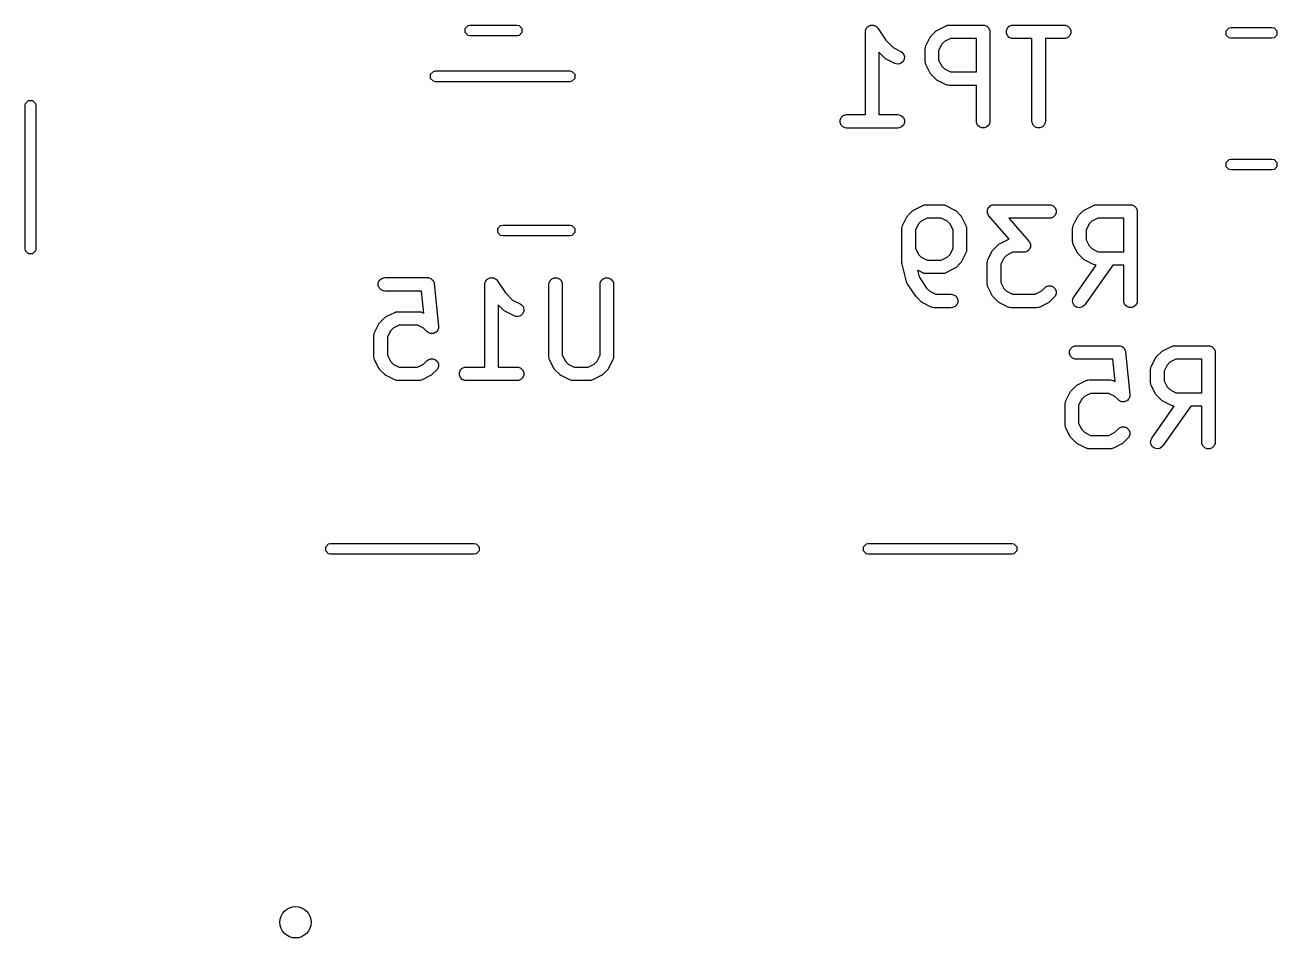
# Model space of a CAD drawing. Extents: x 3.97 to 7.47, y -4.85 to -2.95.
# Drawn here: x 3.97 to 4.52, y -4.704 to -4.303 of the extents above; entities that cross this region are included whole.
import ezdxf

# ---------------------------------------------------------------- set-up
doc = ezdxf.new("R2010")
doc.units = 0
doc.header["$MEASUREMENT"] = 0
doc.layers.add('BLACK', color=7, linetype='CONTINUOUS')

msp = doc.modelspace()

# ---------------------------------------------------------------- linework, layer by layer
at = {"layer": 'BLACK', "linetype": 'CONTINUOUS'}
for p, q in [((4.16321, -4.30455), (4.16449, -4.30327)), ((4.16321, -4.30636), (4.16321, -4.30455)), ((4.16449, -4.30327), (4.16539, -4.30309)), ((4.16539, -4.30309), (4.18596, -4.30309)), ((4.18596, -4.30309), (4.18686, -4.30327)), ((4.18686, -4.30327), (4.18814, -4.30455)), ((4.18814, -4.30455), (4.18814, -4.30636)), ((4.33904, -4.30605), (4.3391, -4.30548)), ((4.3391, -4.30548), (4.33921, -4.30521)), ((4.33921, -4.30521), (4.33926, -4.30492)), ((4.33926, -4.30492), (4.33943, -4.30468)), ((4.33943, -4.30468), (4.33954, -4.30441)), ((4.33954, -4.30441), (4.33974, -4.30421)), ((4.33974, -4.30421), (4.33991, -4.30396)), ((4.33991, -4.30396), (4.34015, -4.3038)), ((4.34015, -4.3038), (4.34035, -4.3036)), ((4.34035, -4.3036), (4.34062, -4.30349)), ((4.34062, -4.30349), (4.34086, -4.30332)), ((4.34086, -4.30332), (4.34115, -4.30327)), ((4.34115, -4.30327), (4.34142, -4.30316)), ((4.34142, -4.30316), (4.34171, -4.30316)), ((4.34171, -4.30316), (4.34199, -4.3031)), ((4.34199, -4.3031), (4.34228, -4.30316)), ((4.34228, -4.30316), (4.34257, -4.30316)), ((4.34257, -4.30316), (4.34284, -4.30327)), ((4.34284, -4.30327), (4.34312, -4.30333)), ((4.34312, -4.30333), (4.34336, -4.30349)), ((4.34336, -4.30349), (4.34363, -4.3036)), ((4.34363, -4.3036), (4.34384, -4.3038)), ((4.34384, -4.3038), (4.34408, -4.30397)), ((4.34408, -4.30397), (4.34444, -4.30441)), ((4.34444, -4.30441), (4.34445, -4.30441)), ((4.34445, -4.30441), (4.34445, -4.30441)), ((4.34445, -4.30441), (4.34445, -4.30442)), ((4.34445, -4.30442), (4.34804, -4.3098)), ((4.36803, -4.30771), (4.3699, -4.30584)), ((4.3699, -4.30584), (4.37013, -4.30565)), ((4.37013, -4.30565), (4.37018, -4.3056)), ((4.37018, -4.3056), (4.37027, -4.30554)), ((4.37027, -4.30554), (4.37035, -4.30547)), ((4.37035, -4.30547), (4.37042, -4.30544)), ((4.37042, -4.30544), (4.37067, -4.30529)), ((4.37067, -4.30529), (4.37442, -4.30341)), ((4.37442, -4.30341), (4.37496, -4.30321)), ((4.37496, -4.30321), (4.37506, -4.3032)), ((4.37506, -4.3032), (4.37516, -4.30316)), ((4.37516, -4.30316), (4.37574, -4.3031)), ((4.37574, -4.3031), (4.39074, -4.3031)), ((4.39074, -4.3031), (4.39131, -4.30316)), ((4.39131, -4.30316), (4.39238, -4.3036)), ((4.39238, -4.3036), (4.39319, -4.30441)), ((4.39319, -4.30441), (4.39363, -4.30548)), ((4.39363, -4.30548), (4.39369, -4.30605)), ((4.40096, -4.30548), (4.4014, -4.30441)), ((4.40096, -4.30663), (4.40096, -4.30548)), ((4.4014, -4.30441), (4.40222, -4.3036)), ((4.40222, -4.3036), (4.40328, -4.30316)), ((4.40328, -4.30316), (4.40386, -4.3031)), ((4.40386, -4.3031), (4.42636, -4.3031)), ((4.42636, -4.3031), (4.42693, -4.30316)), ((4.42693, -4.30316), (4.428, -4.3036)), ((4.428, -4.3036), (4.42881, -4.30441)), ((4.42881, -4.30441), (4.42925, -4.30548)), ((4.42925, -4.30548), (4.42925, -4.30663)), ((4.49755, -4.30568), (4.49883, -4.3044)), ((4.49755, -4.30748), (4.49755, -4.30568)), ((4.49883, -4.3044), (4.49974, -4.30422)), ((4.49974, -4.30422), (4.51761, -4.30422)), ((4.51761, -4.30422), (4.51852, -4.3044)), ((4.51852, -4.3044), (4.5198, -4.30568)), ((4.5198, -4.30568), (4.5198, -4.30748)), ((4.16449, -4.30764), (4.16321, -4.30636)), ((4.16539, -4.30782), (4.16449, -4.30764)), ((4.18596, -4.30782), (4.16539, -4.30782)), ((4.18686, -4.30764), (4.18596, -4.30782)), ((4.18814, -4.30636), (4.18686, -4.30764)), ((4.33904, -4.34247), (4.33904, -4.30605)), ((4.33904, -4.30605), (4.33904, -4.30605)), ((4.33904, -4.30605), (4.33904, -4.30605)), ((4.33904, -4.30605), (4.33904, -4.30605)), ((4.34804, -4.3098), (4.35124, -4.313)), ((4.3656, -4.31223), (4.36747, -4.30848)), ((4.36747, -4.30848), (4.36763, -4.30823)), ((4.36763, -4.30823), (4.36766, -4.30816)), ((4.36766, -4.30816), (4.36772, -4.30808)), ((4.36772, -4.30808), (4.36778, -4.30799)), ((4.36778, -4.30799), (4.36784, -4.30794)), ((4.36784, -4.30794), (4.36803, -4.30771)), ((4.37374, -4.31035), (4.37254, -4.31155)), ((4.37643, -4.30901), (4.37374, -4.31035)), ((4.38778, -4.30901), (4.37643, -4.30901)), ((4.38778, -4.32372), (4.38778, -4.30901)), ((4.39369, -4.30605), (4.39369, -4.34542)), ((4.4014, -4.30769), (4.40096, -4.30663)), ((4.40222, -4.30851), (4.4014, -4.30769)), ((4.40328, -4.30895), (4.40222, -4.30851)), ((4.40386, -4.30901), (4.40328, -4.30895)), ((4.41215, -4.30901), (4.40386, -4.30901)), ((4.41215, -4.34542), (4.41215, -4.30901)), ((4.42636, -4.30901), (4.41806, -4.30901)), ((4.41806, -4.30901), (4.41806, -4.34542)), ((4.42693, -4.30895), (4.42636, -4.30901)), ((4.428, -4.30851), (4.42693, -4.30895)), ((4.42881, -4.30769), (4.428, -4.30851)), ((4.42925, -4.30663), (4.42881, -4.30769)), ((4.49883, -4.30876), (4.49755, -4.30748)), ((4.49974, -4.30894), (4.49883, -4.30876)), ((4.51761, -4.30894), (4.49974, -4.30894)), ((4.51852, -4.30876), (4.51761, -4.30894)), ((4.5198, -4.30748), (4.51852, -4.30876)), ((4.3474, -4.31751), (4.34494, -4.31506)), ((4.34494, -4.31506), (4.34494, -4.34247)), ((4.35124, -4.313), (4.35456, -4.31466)), ((4.35456, -4.31466), (4.35505, -4.31497)), ((4.35505, -4.31497), (4.35581, -4.31584)), ((4.35581, -4.31584), (4.35617, -4.31693)), ((4.35617, -4.31693), (4.35609, -4.31808)), ((4.36529, -4.31355), (4.36534, -4.31298)), ((4.36529, -4.31918), (4.36529, -4.31355)), ((4.36534, -4.31298), (4.36538, -4.31288)), ((4.36538, -4.31288), (4.36539, -4.31277)), ((4.36539, -4.31277), (4.3656, -4.31223)), ((4.37254, -4.31155), (4.37119, -4.31425)), ((4.37119, -4.31425), (4.37119, -4.31848)), ((4.34763, -4.3177), (4.3474, -4.31751)), ((4.34768, -4.31776), (4.34763, -4.3177)), ((4.34777, -4.31782), (4.34768, -4.31776)), ((4.34785, -4.31788), (4.34777, -4.31782)), ((4.34792, -4.31791), (4.34785, -4.31788)), ((4.34817, -4.31807), (4.34792, -4.31791)), ((4.35192, -4.31994), (4.34817, -4.31807)), ((4.35246, -4.32015), (4.35192, -4.31994)), ((4.35361, -4.32023), (4.35246, -4.32015)), ((4.3547, -4.31987), (4.35361, -4.32023)), ((4.35557, -4.31911), (4.3547, -4.31987)), ((4.35609, -4.31808), (4.35557, -4.31911)), ((4.36534, -4.31975), (4.36529, -4.31918)), ((4.36538, -4.31985), (4.36534, -4.31975)), ((4.36539, -4.31996), (4.36538, -4.31985)), ((4.3656, -4.3205), (4.36539, -4.31996)), ((4.36747, -4.32425), (4.3656, -4.3205)), ((4.37119, -4.31848), (4.37254, -4.32118)), ((4.37254, -4.32118), (4.37374, -4.32237)), ((4.37374, -4.32237), (4.37643, -4.32372)), ((4.14796, -4.32475), (4.14924, -4.32348)), ((4.14796, -4.32656), (4.14796, -4.32475)), ((4.14924, -4.32784), (4.14796, -4.32656)), ((4.14924, -4.32348), (4.15015, -4.3233)), ((4.15015, -4.32802), (4.14924, -4.32784)), ((4.15015, -4.3233), (4.2092, -4.3233)), ((4.2092, -4.32802), (4.15015, -4.32802)), ((4.2092, -4.3233), (4.21011, -4.32348)), ((4.21011, -4.32784), (4.2092, -4.32802)), ((4.21011, -4.32348), (4.21138, -4.32475)), ((4.21138, -4.32656), (4.21011, -4.32784)), ((4.21138, -4.32475), (4.21138, -4.32656)), ((4.36763, -4.32449), (4.36747, -4.32425)), ((4.36766, -4.32457), (4.36763, -4.32449)), ((4.36772, -4.32465), (4.36766, -4.32457)), ((4.36778, -4.32474), (4.36772, -4.32465)), ((4.36784, -4.32479), (4.36778, -4.32474)), ((4.36803, -4.32501), (4.36784, -4.32479)), ((4.3699, -4.32689), (4.36803, -4.32501)), ((4.37013, -4.32707), (4.3699, -4.32689)), ((4.37018, -4.32713), (4.37013, -4.32707)), ((4.37027, -4.32719), (4.37018, -4.32713)), ((4.37035, -4.32726), (4.37027, -4.32719)), ((4.37042, -4.32729), (4.37035, -4.32726)), ((4.37067, -4.32744), (4.37042, -4.32729)), ((4.37442, -4.32932), (4.37067, -4.32744)), ((4.37643, -4.32372), (4.38778, -4.32372)), ((4.37496, -4.32952), (4.37442, -4.32932)), ((4.37506, -4.32953), (4.37496, -4.32952)), ((4.37516, -4.32957), (4.37506, -4.32953)), ((4.37574, -4.32963), (4.37516, -4.32957)), ((4.38778, -4.32963), (4.37574, -4.32963)), ((4.38778, -4.34542), (4.38778, -4.32963)), ((3.96986, -4.33846), (3.97004, -4.33756)), ((3.96986, -4.40145), (3.96986, -4.33846)), ((3.97004, -4.33756), (3.97131, -4.33628)), ((3.97131, -4.33628), (3.97312, -4.33628)), ((3.97312, -4.33628), (3.9744, -4.33756)), ((3.9744, -4.33756), (3.97458, -4.33846)), ((3.97458, -4.33846), (3.97458, -4.40145)), ((4.32785, -4.34485), (4.32829, -4.34378)), ((4.32829, -4.34378), (4.3291, -4.34297)), ((4.3291, -4.34297), (4.33017, -4.34253)), ((4.33017, -4.34253), (4.33074, -4.34247)), ((4.33074, -4.34247), (4.33904, -4.34247)), ((4.34494, -4.34247), (4.35324, -4.34247)), ((4.35324, -4.34247), (4.35382, -4.34253)), ((4.35382, -4.34253), (4.35488, -4.34297)), ((4.35488, -4.34297), (4.3557, -4.34378)), ((4.3557, -4.34378), (4.35614, -4.34485)), ((4.32785, -4.346), (4.32785, -4.34485)), ((4.32829, -4.34706), (4.32785, -4.346)), ((4.3291, -4.34788), (4.32829, -4.34706)), ((4.33017, -4.34832), (4.3291, -4.34788)), ((4.33074, -4.34838), (4.33017, -4.34832)), ((4.35324, -4.34838), (4.33074, -4.34838)), ((4.35382, -4.34832), (4.35324, -4.34838)), ((4.35488, -4.34788), (4.35382, -4.34832)), ((4.3557, -4.34706), (4.35488, -4.34788)), ((4.35614, -4.346), (4.3557, -4.34706)), ((4.35614, -4.34485), (4.35614, -4.346)), ((4.38784, -4.346), (4.38778, -4.34542)), ((4.38828, -4.34706), (4.38784, -4.346)), ((4.3891, -4.34788), (4.38828, -4.34706)), ((4.39016, -4.34832), (4.3891, -4.34788)), ((4.39131, -4.34832), (4.39016, -4.34832)), ((4.39238, -4.34788), (4.39131, -4.34832)), ((4.39319, -4.34706), (4.39238, -4.34788)), ((4.39363, -4.346), (4.39319, -4.34706)), ((4.39369, -4.34542), (4.39363, -4.346)), ((4.41221, -4.346), (4.41215, -4.34542)), ((4.41265, -4.34706), (4.41221, -4.346)), ((4.41347, -4.34788), (4.41265, -4.34706)), ((4.41453, -4.34832), (4.41347, -4.34788)), ((4.41568, -4.34832), (4.41453, -4.34832)), ((4.41675, -4.34788), (4.41568, -4.34832)), ((4.41756, -4.34706), (4.41675, -4.34788)), ((4.418, -4.346), (4.41756, -4.34706)), ((4.41806, -4.34542), (4.418, -4.346)), ((4.49755, -4.36355), (4.49883, -4.36227)), ((4.49755, -4.36536), (4.49755, -4.36355)), ((4.49883, -4.36664), (4.49755, -4.36536)), ((4.49883, -4.36227), (4.49974, -4.36209)), ((4.49974, -4.36209), (4.51761, -4.36209)), ((4.51761, -4.36209), (4.51852, -4.36227)), ((4.51852, -4.36227), (4.5198, -4.36355)), ((4.5198, -4.36536), (4.51852, -4.36664)), ((4.5198, -4.36355), (4.5198, -4.36536)), ((4.49974, -4.36682), (4.49883, -4.36664)), ((4.51761, -4.36682), (4.49974, -4.36682)), ((4.51852, -4.36664), (4.51761, -4.36682)), ((4.36042, -4.38429), (4.36417, -4.38241)), ((4.36417, -4.38241), (4.36471, -4.38221)), ((4.36471, -4.38221), (4.36482, -4.3822)), ((4.36482, -4.3822), (4.36492, -4.38216)), ((4.36492, -4.38216), (4.36549, -4.3821)), ((4.36549, -4.3821), (4.37299, -4.3821)), ((4.37299, -4.3821), (4.37357, -4.38216)), ((4.37357, -4.38216), (4.37367, -4.3822)), ((4.37367, -4.3822), (4.37377, -4.38221)), ((4.37377, -4.38221), (4.37431, -4.38241)), ((4.37431, -4.38241), (4.37806, -4.38429)), ((4.39315, -4.38325), (4.39351, -4.38294)), ((4.39351, -4.38294), (4.39385, -4.3826)), ((4.39385, -4.3826), (4.39394, -4.38256)), ((4.39394, -4.38256), (4.39402, -4.38249)), ((4.39402, -4.38249), (4.39447, -4.38234)), ((4.39447, -4.38234), (4.39491, -4.38216)), ((4.39491, -4.38216), (4.39505, -4.38214)), ((4.39505, -4.38214), (4.39511, -4.38213)), ((4.39511, -4.38213), (4.39518, -4.38213)), ((4.39518, -4.38213), (4.39549, -4.3821)), ((4.39549, -4.3821), (4.41986, -4.3821)), ((4.41986, -4.3821), (4.42044, -4.38216)), ((4.42044, -4.38216), (4.4215, -4.3826)), ((4.4215, -4.3826), (4.42232, -4.38341)), ((4.43541, -4.38429), (4.43916, -4.38241)), ((4.43916, -4.38241), (4.4397, -4.38221)), ((4.4397, -4.38221), (4.43981, -4.3822)), ((4.43981, -4.3822), (4.43991, -4.38216)), ((4.43991, -4.38216), (4.44048, -4.3821)), ((4.44048, -4.3821), (4.45548, -4.3821)), ((4.45548, -4.3821), (4.45606, -4.38216)), ((4.45606, -4.38216), (4.45712, -4.3826)), ((4.45712, -4.3826), (4.45794, -4.38341)), ((4.35535, -4.39123), (4.35723, -4.38748)), ((4.35723, -4.38748), (4.35738, -4.38723)), ((4.35738, -4.38723), (4.35741, -4.38716)), ((4.35741, -4.38716), (4.35748, -4.38708)), ((4.35748, -4.38708), (4.35754, -4.38699)), ((4.35754, -4.38699), (4.35759, -4.38694)), ((4.35759, -4.38694), (4.35778, -4.38671)), ((4.35778, -4.38671), (4.35966, -4.38484)), ((4.35966, -4.38484), (4.35988, -4.38465)), ((4.35988, -4.38465), (4.35993, -4.3846)), ((4.35993, -4.3846), (4.36002, -4.38454)), ((4.36002, -4.38454), (4.3601, -4.38447)), ((4.3601, -4.38447), (4.36017, -4.38444)), ((4.36017, -4.38444), (4.36042, -4.38429)), ((4.36619, -4.38801), (4.36349, -4.38935)), ((4.37229, -4.38801), (4.36619, -4.38801)), ((4.37499, -4.38935), (4.37229, -4.38801)), ((4.37806, -4.38429), (4.37831, -4.38444)), ((4.37831, -4.38444), (4.37838, -4.38447)), ((4.37838, -4.38447), (4.37846, -4.38454)), ((4.37846, -4.38454), (4.37855, -4.3846)), ((4.37855, -4.3846), (4.3786, -4.38465)), ((4.3786, -4.38465), (4.37883, -4.38484)), ((4.37883, -4.38484), (4.3807, -4.38671)), ((4.3807, -4.38671), (4.38089, -4.38694)), ((4.38089, -4.38694), (4.38095, -4.38699)), ((4.38095, -4.38699), (4.381, -4.38708)), ((4.381, -4.38708), (4.38107, -4.38716)), ((4.38107, -4.38716), (4.3811, -4.38723)), ((4.3811, -4.38723), (4.38126, -4.38748)), ((4.38126, -4.38748), (4.38313, -4.39123)), ((4.39256, -4.38544), (4.39259, -4.38496)), ((4.39259, -4.38553), (4.39256, -4.38544)), ((4.39259, -4.38448), (4.39263, -4.38438)), ((4.39259, -4.38496), (4.39259, -4.38448)), ((4.39259, -4.38563), (4.39259, -4.38553)), ((4.39278, -4.38607), (4.39259, -4.38563)), ((4.39263, -4.38438), (4.39264, -4.38429)), ((4.39264, -4.38429), (4.39285, -4.38386)), ((4.39293, -4.38653), (4.39278, -4.38607)), ((4.39285, -4.38386), (4.39303, -4.38341)), ((4.39301, -4.38664), (4.39293, -4.38653)), ((4.39303, -4.38669), (4.39301, -4.38664)), ((4.39303, -4.38341), (4.3931, -4.38334)), ((4.39309, -4.38675), (4.39303, -4.38669)), ((4.39327, -4.387), (4.39309, -4.38675)), ((4.3931, -4.38334), (4.39315, -4.38325)), ((4.4022, -4.39721), (4.39327, -4.387)), ((4.41986, -4.38801), (4.402, -4.38801)), ((4.402, -4.38801), (4.41083, -4.39811)), ((4.42044, -4.38795), (4.41986, -4.38801)), ((4.4215, -4.38751), (4.42044, -4.38795)), ((4.42232, -4.38669), (4.4215, -4.38751)), ((4.42232, -4.38341), (4.42276, -4.38448)), ((4.42276, -4.38563), (4.42232, -4.38669)), ((4.42276, -4.38448), (4.42276, -4.38563)), ((4.43034, -4.39123), (4.43222, -4.38748)), ((4.43222, -4.38748), (4.43237, -4.38723)), ((4.43237, -4.38723), (4.4324, -4.38716)), ((4.4324, -4.38716), (4.43247, -4.38708)), ((4.43247, -4.38708), (4.43253, -4.38699)), ((4.43253, -4.38699), (4.43259, -4.38694)), ((4.43259, -4.38694), (4.43277, -4.38671)), ((4.43277, -4.38671), (4.43465, -4.38484)), ((4.43465, -4.38484), (4.43487, -4.38465)), ((4.43487, -4.38465), (4.43492, -4.3846)), ((4.43492, -4.3846), (4.43501, -4.38454)), ((4.43501, -4.38454), (4.43509, -4.38447)), ((4.43509, -4.38447), (4.43517, -4.38444)), ((4.43517, -4.38444), (4.43541, -4.38429)), ((4.44118, -4.38801), (4.43848, -4.38935)), ((4.45253, -4.38801), (4.44118, -4.38801)), ((4.45253, -4.40272), (4.45253, -4.38801)), ((4.45794, -4.38341), (4.45838, -4.38448)), ((4.45838, -4.38448), (4.45843, -4.38505)), ((4.45843, -4.38505), (4.45843, -4.42442)), ((4.17749, -4.39247), (4.17877, -4.39119)), ((4.17749, -4.39428), (4.17749, -4.39247)), ((4.17877, -4.39119), (4.17967, -4.39101)), ((4.17967, -4.39101), (4.2092, -4.39101)), ((4.2092, -4.39101), (4.21011, -4.39119)), ((4.21011, -4.39119), (4.21138, -4.39247)), ((4.21138, -4.39247), (4.21138, -4.39428)), ((4.35504, -4.39255), (4.3551, -4.39198)), ((4.35504, -4.40755), (4.35504, -4.39255)), ((4.3551, -4.39198), (4.35514, -4.39188)), ((4.35514, -4.39188), (4.35515, -4.39177)), ((4.35515, -4.39177), (4.35535, -4.39123)), ((4.3623, -4.39055), (4.36095, -4.39325)), ((4.36095, -4.39325), (4.36095, -4.40123)), ((4.36349, -4.38935), (4.3623, -4.39055)), ((4.37619, -4.39055), (4.37499, -4.38935)), ((4.37754, -4.39325), (4.37619, -4.39055)), ((4.37754, -4.40123), (4.37754, -4.39325)), ((4.38313, -4.39123), (4.38334, -4.39177)), ((4.38334, -4.39177), (4.38335, -4.39188)), ((4.38335, -4.39188), (4.38339, -4.39198)), ((4.38339, -4.39198), (4.38344, -4.39255)), ((4.38344, -4.39255), (4.38344, -4.40193)), ((4.43003, -4.39255), (4.43009, -4.39198)), ((4.43003, -4.39818), (4.43003, -4.39255)), ((4.43009, -4.39198), (4.43013, -4.39188)), ((4.43013, -4.39188), (4.43014, -4.39177)), ((4.43014, -4.39177), (4.43034, -4.39123)), ((4.43729, -4.39055), (4.43594, -4.39325)), ((4.43594, -4.39325), (4.43594, -4.39748)), ((4.43848, -4.38935), (4.43729, -4.39055)), ((4.17877, -4.39556), (4.17749, -4.39428)), ((4.17967, -4.39574), (4.17877, -4.39556)), ((4.2092, -4.39574), (4.17967, -4.39574)), ((4.21011, -4.39556), (4.2092, -4.39574)), ((4.21138, -4.39428), (4.21011, -4.39556)), ((4.39752, -4.39954), (4.3976, -4.39947)), ((4.3976, -4.39947), (4.39767, -4.39944)), ((4.39767, -4.39944), (4.39792, -4.39928)), ((4.39792, -4.39928), (4.40167, -4.39741)), ((4.40167, -4.39741), (4.4022, -4.39721)), ((4.41083, -4.39811), (4.41101, -4.39836)), ((4.41101, -4.39836), (4.41107, -4.39841)), ((4.41107, -4.39841), (4.41109, -4.39846)), ((4.41109, -4.39846), (4.41117, -4.39858)), ((4.41117, -4.39858), (4.41132, -4.39903)), ((4.41132, -4.39903), (4.41151, -4.39948)), ((4.41151, -4.39948), (4.41151, -4.39957)), ((4.43009, -4.39875), (4.43003, -4.39818)), ((4.43013, -4.39885), (4.43009, -4.39875)), ((4.43014, -4.39896), (4.43013, -4.39885)), ((4.43034, -4.3995), (4.43014, -4.39896)), ((4.43222, -4.40325), (4.43034, -4.3995)), ((4.43594, -4.39748), (4.43729, -4.40018)), ((3.97004, -4.40236), (3.96986, -4.40145)), ((3.97131, -4.40364), (3.97004, -4.40236)), ((3.97312, -4.40364), (3.97131, -4.40364)), ((3.9744, -4.40236), (3.97312, -4.40364)), ((3.97458, -4.40145), (3.9744, -4.40236)), ((4.36095, -4.40123), (4.3623, -4.40393)), ((4.3623, -4.40393), (4.36349, -4.40512)), ((4.37499, -4.40512), (4.37619, -4.40393)), ((4.37619, -4.40393), (4.37754, -4.40123)), ((4.38313, -4.40325), (4.38126, -4.407)), ((4.38334, -4.40271), (4.38313, -4.40325)), ((4.38335, -4.4026), (4.38334, -4.40271)), ((4.38339, -4.4025), (4.38335, -4.4026)), ((4.38344, -4.40193), (4.38339, -4.4025)), ((4.39285, -4.40623), (4.39472, -4.40248)), ((4.39472, -4.40248), (4.39488, -4.40223)), ((4.39488, -4.40223), (4.39491, -4.40216)), ((4.39491, -4.40216), (4.39497, -4.40208)), ((4.39497, -4.40208), (4.39503, -4.40199)), ((4.39503, -4.40199), (4.39509, -4.40194)), ((4.39509, -4.40194), (4.39528, -4.40171)), ((4.39528, -4.40171), (4.39715, -4.39984)), ((4.39715, -4.39984), (4.39738, -4.39965)), ((4.39738, -4.39965), (4.39743, -4.39959)), ((4.39743, -4.39959), (4.39752, -4.39954)), ((4.40099, -4.40435), (4.39979, -4.40555)), ((4.40368, -4.403), (4.40099, -4.40435)), ((4.40861, -4.403), (4.40368, -4.403)), ((4.40892, -4.40297), (4.40861, -4.403)), ((4.40899, -4.40298), (4.40892, -4.40297)), ((4.40905, -4.40296), (4.40899, -4.40298)), ((4.40919, -4.40295), (4.40905, -4.40296)), ((4.40963, -4.40276), (4.40919, -4.40295)), ((4.41009, -4.40261), (4.40963, -4.40276)), ((4.41016, -4.40254), (4.41009, -4.40261)), ((4.41025, -4.40251), (4.41016, -4.40254)), ((4.41059, -4.40217), (4.41025, -4.40251)), ((4.41095, -4.40185), (4.41059, -4.40217)), ((4.411, -4.40176), (4.41095, -4.40185)), ((4.41107, -4.40169), (4.411, -4.40176)), ((4.41125, -4.40125), (4.41107, -4.40169)), ((4.41146, -4.40082), (4.41125, -4.40125)), ((4.41147, -4.40072), (4.41146, -4.40082)), ((4.41151, -4.40063), (4.41147, -4.40072)), ((4.41151, -4.39957), (4.41154, -4.39967)), ((4.41154, -4.39967), (4.41151, -4.40015)), ((4.41151, -4.40015), (4.41151, -4.40063)), ((4.43237, -4.40349), (4.43222, -4.40325)), ((4.4324, -4.40357), (4.43237, -4.40349)), ((4.43247, -4.40365), (4.4324, -4.40357)), ((4.43253, -4.40374), (4.43247, -4.40365)), ((4.43259, -4.40379), (4.43253, -4.40374)), ((4.43277, -4.40401), (4.43259, -4.40379)), ((4.43465, -4.40589), (4.43277, -4.40401)), ((4.43729, -4.40018), (4.43848, -4.40137)), ((4.43848, -4.40137), (4.44118, -4.40272)), ((4.44118, -4.40272), (4.45253, -4.40272)), ((4.35505, -4.40765), (4.35504, -4.40755)), ((4.35504, -4.40769), (4.35505, -4.40765)), ((4.35508, -4.40791), (4.35504, -4.40769)), ((4.3551, -4.40813), (4.35508, -4.40791)), ((4.35511, -4.40817), (4.3551, -4.40813)), ((4.35513, -4.40827), (4.35511, -4.40817)), ((4.357, -4.41577), (4.35513, -4.40827)), ((4.36349, -4.40512), (4.36619, -4.40647)), ((4.36619, -4.40647), (4.37229, -4.40647)), ((4.37229, -4.40647), (4.37499, -4.40512)), ((4.37806, -4.41019), (4.37431, -4.41207)), ((4.37831, -4.41004), (4.37806, -4.41019)), ((4.37838, -4.41001), (4.37831, -4.41004)), ((4.37846, -4.40994), (4.37838, -4.41001)), ((4.37855, -4.40988), (4.37846, -4.40994)), ((4.3786, -4.40982), (4.37855, -4.40988)), ((4.37883, -4.40964), (4.3786, -4.40982)), ((4.3807, -4.40776), (4.37883, -4.40964)), ((4.38089, -4.40754), (4.3807, -4.40776)), ((4.38095, -4.40749), (4.38089, -4.40754)), ((4.381, -4.4074), (4.38095, -4.40749)), ((4.38107, -4.40732), (4.381, -4.4074)), ((4.3811, -4.40724), (4.38107, -4.40732)), ((4.38126, -4.407), (4.3811, -4.40724)), ((4.39254, -4.40755), (4.39259, -4.40697)), ((4.39254, -4.41692), (4.39254, -4.40755)), ((4.39259, -4.40697), (4.39263, -4.40688)), ((4.39263, -4.40688), (4.39264, -4.40677)), ((4.39264, -4.40677), (4.39285, -4.40623)), ((4.39979, -4.40555), (4.39844, -4.40825)), ((4.39844, -4.40825), (4.39844, -4.41623)), ((4.43057, -4.42273), (4.44044, -4.40862)), ((4.43487, -4.40607), (4.43465, -4.40589)), ((4.43492, -4.40613), (4.43487, -4.40607)), ((4.43501, -4.40619), (4.43492, -4.40613)), ((4.43509, -4.40626), (4.43501, -4.40619)), ((4.43517, -4.40629), (4.43509, -4.40626)), ((4.43541, -4.40644), (4.43517, -4.40629)), ((4.44764, -4.40863), (4.4354, -4.42612)), ((4.43916, -4.40832), (4.43541, -4.40644)), ((4.4397, -4.40852), (4.43916, -4.40832)), ((4.43981, -4.40853), (4.4397, -4.40852)), ((4.43991, -4.40857), (4.43981, -4.40853)), ((4.44044, -4.40862), (4.43991, -4.40857)), ((4.45253, -4.40863), (4.44764, -4.40863)), ((4.45253, -4.42442), (4.45253, -4.40863)), ((4.12503, -4.41648), (4.12548, -4.41541)), ((4.12548, -4.41541), (4.12629, -4.4146)), ((4.12629, -4.4146), (4.12735, -4.41416)), ((4.12735, -4.41416), (4.12793, -4.4141)), ((4.12793, -4.4141), (4.14668, -4.4141)), ((4.14668, -4.4141), (4.14689, -4.41412)), ((4.14689, -4.41412), (4.14696, -4.41411)), ((4.14696, -4.41411), (4.14703, -4.41414)), ((4.14703, -4.41414), (4.14725, -4.41416)), ((4.14725, -4.41416), (4.14765, -4.41432)), ((4.14765, -4.41432), (4.14807, -4.41445)), ((4.14807, -4.41445), (4.14818, -4.41454)), ((4.14818, -4.41454), (4.14832, -4.4146)), ((4.14832, -4.4146), (4.14862, -4.4149)), ((4.14862, -4.4149), (4.14896, -4.41518)), ((4.14896, -4.41518), (4.14903, -4.41531)), ((4.14903, -4.41531), (4.14913, -4.41541)), ((4.14913, -4.41541), (4.1493, -4.41581)), ((4.1493, -4.41581), (4.1495, -4.41619)), ((4.17202, -4.41621), (4.17207, -4.41592)), ((4.17207, -4.41592), (4.17223, -4.41568)), ((4.17223, -4.41568), (4.17234, -4.41541)), ((4.17234, -4.41541), (4.17255, -4.41521)), ((4.17255, -4.41521), (4.17271, -4.41496)), ((4.17271, -4.41496), (4.17295, -4.4148)), ((4.17295, -4.4148), (4.17316, -4.4146)), ((4.17316, -4.4146), (4.17343, -4.41449)), ((4.17343, -4.41449), (4.17367, -4.41432)), ((4.17367, -4.41432), (4.17396, -4.41427)), ((4.17396, -4.41427), (4.17422, -4.41416)), ((4.17422, -4.41416), (4.17452, -4.41416)), ((4.17452, -4.41416), (4.1748, -4.4141)), ((4.1748, -4.4141), (4.17509, -4.41416)), ((4.17509, -4.41416), (4.17538, -4.41416)), ((4.17538, -4.41416), (4.17565, -4.41427)), ((4.17565, -4.41427), (4.17593, -4.41433)), ((4.17593, -4.41433), (4.17617, -4.41449)), ((4.17617, -4.41449), (4.17644, -4.4146)), ((4.17644, -4.4146), (4.17665, -4.4148)), ((4.17665, -4.4148), (4.17689, -4.41497)), ((4.17689, -4.41497), (4.17725, -4.41541)), ((4.17725, -4.41541), (4.17726, -4.41541)), ((4.17726, -4.41541), (4.17726, -4.41541)), ((4.17726, -4.41541), (4.17726, -4.41542)), ((4.17726, -4.41542), (4.18084, -4.4208)), ((4.20003, -4.41648), (4.20047, -4.41541)), ((4.20047, -4.41541), (4.20128, -4.4146)), ((4.20128, -4.4146), (4.20235, -4.41416)), ((4.20235, -4.41416), (4.2035, -4.41416)), ((4.2035, -4.41416), (4.20456, -4.4146)), ((4.20456, -4.4146), (4.20538, -4.41541)), ((4.20538, -4.41541), (4.20582, -4.41648)), ((4.22252, -4.41648), (4.22296, -4.41541)), ((4.22296, -4.41541), (4.22378, -4.4146)), ((4.22378, -4.4146), (4.22484, -4.41416)), ((4.22484, -4.41416), (4.22599, -4.41416)), ((4.22599, -4.41416), (4.22706, -4.4146)), ((4.22706, -4.4146), (4.22787, -4.41541)), ((4.22787, -4.41541), (4.22831, -4.41648)), ((4.35712, -4.4161), (4.357, -4.41577)), ((4.36417, -4.41207), (4.36188, -4.41092)), ((4.36188, -4.41092), (4.36261, -4.41384)), ((4.36261, -4.41384), (4.36591, -4.41879)), ((4.36471, -4.41227), (4.36417, -4.41207)), ((4.36482, -4.41228), (4.36471, -4.41227)), ((4.36492, -4.41232), (4.36482, -4.41228)), ((4.36549, -4.41238), (4.36492, -4.41232)), ((4.37299, -4.41238), (4.36549, -4.41238)), ((4.37357, -4.41232), (4.37299, -4.41238)), ((4.37367, -4.41228), (4.37357, -4.41232)), ((4.37377, -4.41227), (4.37367, -4.41228)), ((4.37431, -4.41207), (4.37377, -4.41227)), ((4.12503, -4.41763), (4.12503, -4.41648)), ((4.12548, -4.41869), (4.12503, -4.41763)), ((4.12629, -4.41951), (4.12548, -4.41869)), ((4.12735, -4.41995), (4.12629, -4.41951)), ((4.12793, -4.42001), (4.12735, -4.41995)), ((4.14401, -4.42001), (4.12793, -4.42001)), ((4.14498, -4.42978), (4.14401, -4.42001)), ((4.1495, -4.41619), (4.14955, -4.41641)), ((4.14955, -4.41641), (4.14957, -4.41648)), ((4.14957, -4.41648), (4.14957, -4.41655)), ((4.14957, -4.41655), (4.14962, -4.41676)), ((4.14962, -4.41676), (4.15149, -4.43551)), ((4.17185, -4.41705), (4.1719, -4.41648)), ((4.17185, -4.45347), (4.17185, -4.41705)), ((4.17185, -4.41705), (4.17185, -4.41705)), ((4.17185, -4.41705), (4.17185, -4.41705)), ((4.17185, -4.41705), (4.17185, -4.41705)), ((4.1719, -4.41648), (4.17202, -4.41621)), ((4.18084, -4.4208), (4.18405, -4.424)), ((4.19997, -4.41705), (4.20003, -4.41648)), ((4.19997, -4.44892), (4.19997, -4.41705)), ((4.20582, -4.41648), (4.20587, -4.41705)), ((4.20587, -4.41705), (4.20587, -4.44823)), ((4.22247, -4.41705), (4.22252, -4.41648)), ((4.22247, -4.44823), (4.22247, -4.41705)), ((4.22831, -4.41648), (4.22837, -4.41705)), ((4.22837, -4.41705), (4.22837, -4.44892)), ((4.35714, -4.41618), (4.35712, -4.4161)), ((4.35717, -4.41624), (4.35714, -4.41618)), ((4.3572, -4.41631), (4.35717, -4.41624)), ((4.35724, -4.41637), (4.3572, -4.41631)), ((4.35741, -4.41669), (4.35724, -4.41637)), ((4.36116, -4.42231), (4.35741, -4.41669)), ((4.36591, -4.41879), (4.36724, -4.42012)), ((4.36724, -4.42012), (4.36994, -4.42147)), ((4.36994, -4.42147), (4.37674, -4.42147)), ((4.37674, -4.42147), (4.37732, -4.42153)), ((4.39259, -4.4175), (4.39254, -4.41692)), ((4.39263, -4.4176), (4.39259, -4.4175)), ((4.39264, -4.4177), (4.39263, -4.4176)), ((4.39285, -4.41824), (4.39264, -4.4177)), ((4.39472, -4.42199), (4.39285, -4.41824)), ((4.39844, -4.41623), (4.39979, -4.41892)), ((4.39979, -4.41892), (4.40099, -4.42012)), ((4.40099, -4.42012), (4.40368, -4.42147)), ((4.40368, -4.42147), (4.41354, -4.42147)), ((4.41354, -4.42147), (4.41624, -4.42012)), ((4.41624, -4.42012), (4.41777, -4.41859)), ((4.41777, -4.41859), (4.41822, -4.41822)), ((4.41822, -4.41822), (4.41928, -4.41778)), ((4.41928, -4.41778), (4.42044, -4.41778)), ((4.42044, -4.41778), (4.4215, -4.41822)), ((4.4215, -4.41822), (4.42232, -4.41903)), ((4.42232, -4.41903), (4.42276, -4.4201)), ((4.42276, -4.42125), (4.42232, -4.42231)), ((4.42276, -4.4201), (4.42276, -4.42125)), ((4.18021, -4.42851), (4.17775, -4.42606)), ((4.17775, -4.42606), (4.17775, -4.45347)), ((4.18405, -4.424), (4.18737, -4.42566)), ((4.18737, -4.42566), (4.18786, -4.42597)), ((4.18786, -4.42597), (4.18861, -4.42684)), ((4.18861, -4.42684), (4.18898, -4.42793)), ((4.36134, -4.42253), (4.36116, -4.42231)), ((4.36116, -4.42231), (4.36116, -4.42231)), ((4.36116, -4.42231), (4.36116, -4.42231)), ((4.36153, -4.42276), (4.36134, -4.42253)), ((4.3634, -4.42464), (4.36153, -4.42276)), ((4.36153, -4.42276), (4.36153, -4.42276)), ((4.36153, -4.42276), (4.36153, -4.42276)), ((4.36363, -4.42482), (4.3634, -4.42464)), ((4.36368, -4.42488), (4.36363, -4.42482)), ((4.36377, -4.42494), (4.36368, -4.42488)), ((4.36385, -4.425), (4.36377, -4.42494)), ((4.36392, -4.42503), (4.36385, -4.425)), ((4.36417, -4.42519), (4.36392, -4.42503)), ((4.36792, -4.42706), (4.36417, -4.42519)), ((4.37732, -4.42153), (4.37838, -4.42197)), ((4.37838, -4.42688), (4.37732, -4.42732)), ((4.37838, -4.42197), (4.3792, -4.42278)), ((4.3792, -4.42606), (4.37838, -4.42688)), ((4.3792, -4.42278), (4.37964, -4.42385)), ((4.37964, -4.425), (4.3792, -4.42606)), ((4.37964, -4.42385), (4.37964, -4.425)), ((4.39488, -4.42224), (4.39472, -4.42199)), ((4.39491, -4.42231), (4.39488, -4.42224)), ((4.39497, -4.42239), (4.39491, -4.42231)), ((4.39503, -4.42248), (4.39497, -4.42239)), ((4.39509, -4.42254), (4.39503, -4.42248)), ((4.39528, -4.42276), (4.39509, -4.42254)), ((4.39715, -4.42464), (4.39528, -4.42276)), ((4.39738, -4.42482), (4.39715, -4.42464)), ((4.39743, -4.42488), (4.39738, -4.42482)), ((4.39752, -4.42494), (4.39743, -4.42488)), ((4.3976, -4.425), (4.39752, -4.42494)), ((4.39767, -4.42503), (4.3976, -4.425)), ((4.39792, -4.42519), (4.39767, -4.42503)), ((4.40167, -4.42706), (4.39792, -4.42519)), ((4.41931, -4.42519), (4.41556, -4.42706)), ((4.41955, -4.42503), (4.41931, -4.42519)), ((4.41963, -4.425), (4.41955, -4.42503)), ((4.41971, -4.42494), (4.41963, -4.425)), ((4.4198, -4.42488), (4.41971, -4.42494)), ((4.41985, -4.42482), (4.4198, -4.42488)), ((4.42007, -4.42464), (4.41985, -4.42482)), ((4.42195, -4.42276), (4.42007, -4.42464)), ((4.42232, -4.42231), (4.42195, -4.42276)), ((4.43003, -4.42436), (4.43028, -4.42323)), ((4.43023, -4.42549), (4.43003, -4.42436)), ((4.43085, -4.42647), (4.43023, -4.42549)), ((4.43028, -4.42323), (4.43057, -4.42273)), ((4.4318, -4.42713), (4.43085, -4.42647)), ((4.43503, -4.42656), (4.43405, -4.42717)), ((4.4354, -4.42612), (4.43503, -4.42656)), ((4.45259, -4.425), (4.45253, -4.42442)), ((4.45303, -4.42606), (4.45259, -4.425)), ((4.45384, -4.42688), (4.45303, -4.42606)), ((4.45491, -4.42732), (4.45384, -4.42688)), ((4.45712, -4.42688), (4.45606, -4.42732)), ((4.45794, -4.42606), (4.45712, -4.42688)), ((4.45838, -4.425), (4.45794, -4.42606)), ((4.45843, -4.42442), (4.45838, -4.425)), ((4.12584, -4.43371), (4.12772, -4.43184)), ((4.12772, -4.43184), (4.12794, -4.43165)), ((4.12794, -4.43165), (4.128, -4.43159)), ((4.128, -4.43159), (4.12808, -4.43154)), ((4.12808, -4.43154), (4.12817, -4.43147)), ((4.12817, -4.43147), (4.12824, -4.43144)), ((4.12824, -4.43144), (4.12849, -4.43128)), ((4.12849, -4.43128), (4.13223, -4.42941)), ((4.13223, -4.42941), (4.13278, -4.4292)), ((4.13278, -4.4292), (4.13288, -4.4292)), ((4.13288, -4.4292), (4.13298, -4.42916)), ((4.13298, -4.42916), (4.13356, -4.4291)), ((4.13356, -4.4291), (4.14293, -4.4291)), ((4.14293, -4.4291), (4.14351, -4.42916)), ((4.14351, -4.42916), (4.1436, -4.4292)), ((4.1436, -4.4292), (4.14371, -4.4292)), ((4.14371, -4.4292), (4.14425, -4.42941)), ((4.14425, -4.42941), (4.14498, -4.42978)), ((4.18044, -4.4287), (4.18021, -4.42851)), ((4.18049, -4.42876), (4.18044, -4.4287)), ((4.18058, -4.42882), (4.18049, -4.42876)), ((4.18066, -4.42888), (4.18058, -4.42882)), ((4.18073, -4.42891), (4.18066, -4.42888)), ((4.18098, -4.42907), (4.18073, -4.42891)), ((4.18473, -4.43094), (4.18098, -4.42907)), ((4.18527, -4.43115), (4.18473, -4.43094)), ((4.18642, -4.43123), (4.18527, -4.43115)), ((4.18751, -4.43087), (4.18642, -4.43123)), ((4.18838, -4.43011), (4.18751, -4.43087)), ((4.1889, -4.42908), (4.18838, -4.43011)), ((4.18898, -4.42793), (4.1889, -4.42908)), ((4.36846, -4.42727), (4.36792, -4.42706)), ((4.36857, -4.42728), (4.36846, -4.42727)), ((4.36867, -4.42732), (4.36857, -4.42728)), ((4.36924, -4.42738), (4.36867, -4.42732)), ((4.37674, -4.42738), (4.36924, -4.42738)), ((4.37732, -4.42732), (4.37674, -4.42738)), ((4.40221, -4.42727), (4.40167, -4.42706)), ((4.40231, -4.42728), (4.40221, -4.42727)), ((4.40241, -4.42732), (4.40231, -4.42728)), ((4.40299, -4.42738), (4.40241, -4.42732)), ((4.41424, -4.42738), (4.40299, -4.42738)), ((4.41481, -4.42732), (4.41424, -4.42738)), ((4.41491, -4.42728), (4.41481, -4.42732)), ((4.41502, -4.42727), (4.41491, -4.42728)), ((4.41556, -4.42706), (4.41502, -4.42727)), ((4.43292, -4.42738), (4.4318, -4.42713)), ((4.43405, -4.42717), (4.43292, -4.42738)), ((4.45606, -4.42732), (4.45491, -4.42732)), ((4.12342, -4.43823), (4.12529, -4.43448)), ((4.12529, -4.43448), (4.12545, -4.43423)), ((4.12545, -4.43423), (4.12548, -4.43416)), ((4.12548, -4.43416), (4.12554, -4.43408)), ((4.12554, -4.43408), (4.1256, -4.43399)), ((4.1256, -4.43399), (4.12566, -4.43394)), ((4.12566, -4.43394), (4.12584, -4.43371)), ((4.13036, -4.43755), (4.12901, -4.44025)), ((4.13155, -4.43635), (4.13036, -4.43755)), ((4.13425, -4.435), (4.13155, -4.43635)), ((4.14223, -4.435), (4.13425, -4.435)), ((4.14493, -4.43635), (4.14223, -4.435)), ((4.14647, -4.43789), (4.14493, -4.43635)), ((4.14691, -4.43826), (4.14647, -4.43789)), ((4.1507, -4.43775), (4.15043, -4.43808)), ((4.15101, -4.43744), (4.1507, -4.43775)), ((4.15107, -4.4373), (4.15101, -4.43744)), ((4.15116, -4.43719), (4.15107, -4.4373)), ((4.15128, -4.43678), (4.15116, -4.43719)), ((4.15145, -4.43638), (4.15128, -4.43678)), ((4.15149, -4.43609), (4.15145, -4.43623)), ((4.15145, -4.43623), (4.15145, -4.43638)), ((4.15149, -4.43551), (4.15149, -4.43609)), ((4.1231, -4.43955), (4.12316, -4.43897)), ((4.1231, -4.44892), (4.1231, -4.43955)), ((4.12316, -4.43897), (4.1232, -4.43888)), ((4.1232, -4.43888), (4.12321, -4.43877)), ((4.12321, -4.43877), (4.12342, -4.43823)), ((4.12901, -4.44025), (4.12901, -4.44823)), ((4.14705, -4.43831), (4.14691, -4.43826)), ((4.14717, -4.43841), (4.14705, -4.43831)), ((4.14758, -4.43853), (4.14717, -4.43841)), ((4.14798, -4.4387), (4.14758, -4.43853)), ((4.14813, -4.4387), (4.14798, -4.4387)), ((4.14827, -4.43874), (4.14813, -4.4387)), ((4.1487, -4.4387), (4.14827, -4.43874)), ((4.14913, -4.4387), (4.1487, -4.4387)), ((4.14927, -4.43864), (4.14913, -4.4387)), ((4.14941, -4.43862), (4.14927, -4.43864)), ((4.1498, -4.43842), (4.14941, -4.43862)), ((4.15019, -4.43826), (4.1498, -4.43842)), ((4.1503, -4.43815), (4.15019, -4.43826)), ((4.15043, -4.43808), (4.1503, -4.43815)), ((4.12316, -4.4495), (4.1231, -4.44892)), ((4.12901, -4.44823), (4.13036, -4.45092)), ((4.20003, -4.4495), (4.19997, -4.44892)), ((4.20587, -4.44823), (4.20722, -4.45092)), ((4.22112, -4.45092), (4.22247, -4.44823)), ((4.22837, -4.44892), (4.22831, -4.4495)), ((4.42872, -4.44648), (4.42916, -4.44541)), ((4.42872, -4.44763), (4.42872, -4.44648)), ((4.42916, -4.44869), (4.42872, -4.44763)), ((4.42916, -4.44541), (4.42998, -4.4446)), ((4.42998, -4.44951), (4.42916, -4.44869)), ((4.42998, -4.4446), (4.43104, -4.44416)), ((4.43104, -4.44416), (4.43162, -4.4441)), ((4.43162, -4.4441), (4.45036, -4.4441)), ((4.45036, -4.4441), (4.45058, -4.44412)), ((4.45058, -4.44412), (4.45065, -4.44411)), ((4.45065, -4.44411), (4.45072, -4.44414)), ((4.45072, -4.44414), (4.45094, -4.44416)), ((4.45094, -4.44416), (4.45134, -4.44432)), ((4.45134, -4.44432), (4.45175, -4.44445)), ((4.45175, -4.44445), (4.45187, -4.44454)), ((4.45187, -4.44454), (4.452, -4.4446)), ((4.452, -4.4446), (4.45231, -4.4449)), ((4.45231, -4.4449), (4.45264, -4.44518)), ((4.45264, -4.44518), (4.45271, -4.44531)), ((4.45271, -4.44531), (4.45282, -4.44541)), ((4.45282, -4.44541), (4.45298, -4.44581)), ((4.45298, -4.44581), (4.45319, -4.44619)), ((4.45319, -4.44619), (4.45323, -4.44641)), ((4.45323, -4.44641), (4.45326, -4.44648)), ((4.45326, -4.44648), (4.45326, -4.44655)), ((4.45326, -4.44655), (4.4533, -4.44676)), ((4.4533, -4.44676), (4.45518, -4.46551)), ((4.46672, -4.44908), (4.46678, -4.44899)), ((4.46678, -4.44899), (4.46684, -4.44894)), ((4.46684, -4.44894), (4.46702, -4.44871)), ((4.46702, -4.44871), (4.4689, -4.44684)), ((4.4689, -4.44684), (4.46912, -4.44665)), ((4.46912, -4.44665), (4.46918, -4.4466)), ((4.46918, -4.4466), (4.46926, -4.44654)), ((4.46926, -4.44654), (4.46935, -4.44647)), ((4.46935, -4.44647), (4.46942, -4.44644)), ((4.46942, -4.44644), (4.46967, -4.44629)), ((4.46967, -4.44629), (4.47342, -4.44441)), ((4.47342, -4.44441), (4.47396, -4.44421)), ((4.47396, -4.44421), (4.47406, -4.4442)), ((4.47406, -4.4442), (4.47416, -4.44416)), ((4.47416, -4.44416), (4.47474, -4.4441)), ((4.47474, -4.4441), (4.48973, -4.4441)), ((4.48973, -4.4441), (4.49031, -4.44416)), ((4.49031, -4.44416), (4.49137, -4.4446)), ((4.49137, -4.4446), (4.49219, -4.44541)), ((4.49219, -4.44541), (4.49263, -4.44648)), ((4.49263, -4.44648), (4.49269, -4.44705)), ((4.49269, -4.44705), (4.49269, -4.48642)), ((4.1232, -4.4496), (4.12316, -4.4495)), ((4.12321, -4.4497), (4.1232, -4.4496)), ((4.12342, -4.45024), (4.12321, -4.4497)), ((4.12529, -4.45399), (4.12342, -4.45024)), ((4.12545, -4.45424), (4.12529, -4.45399)), ((4.12548, -4.45431), (4.12545, -4.45424)), ((4.12554, -4.45439), (4.12548, -4.45431)), ((4.1256, -4.45448), (4.12554, -4.45439)), ((4.12566, -4.45454), (4.1256, -4.45448)), ((4.13036, -4.45092), (4.13155, -4.45212)), ((4.13155, -4.45212), (4.13425, -4.45347)), ((4.13425, -4.45347), (4.14223, -4.45347)), ((4.14223, -4.45347), (4.14493, -4.45212)), ((4.14493, -4.45212), (4.14647, -4.45059)), ((4.14647, -4.45059), (4.14691, -4.45022)), ((4.14691, -4.45022), (4.14798, -4.44978)), ((4.14798, -4.44978), (4.14913, -4.44978)), ((4.14913, -4.44978), (4.15019, -4.45022)), ((4.15019, -4.45022), (4.15101, -4.45103)), ((4.15101, -4.45431), (4.15064, -4.45476)), ((4.15101, -4.45103), (4.15145, -4.4521)), ((4.15145, -4.45325), (4.15101, -4.45431)), ((4.15145, -4.4521), (4.15145, -4.45325)), ((4.1611, -4.45478), (4.16191, -4.45397)), ((4.16191, -4.45397), (4.16298, -4.45353)), ((4.16298, -4.45353), (4.16355, -4.45347)), ((4.16355, -4.45347), (4.17185, -4.45347)), ((4.17775, -4.45347), (4.18605, -4.45347)), ((4.18605, -4.45347), (4.18662, -4.45353)), ((4.18662, -4.45353), (4.18769, -4.45397)), ((4.18769, -4.45397), (4.1885, -4.45478)), ((4.20007, -4.4496), (4.20003, -4.4495)), ((4.20007, -4.4497), (4.20007, -4.4496)), ((4.20028, -4.45024), (4.20007, -4.4497)), ((4.20216, -4.45399), (4.20028, -4.45024)), ((4.20231, -4.45424), (4.20216, -4.45399)), ((4.20234, -4.45431), (4.20231, -4.45424)), ((4.20241, -4.45439), (4.20234, -4.45431)), ((4.20246, -4.45448), (4.20241, -4.45439)), ((4.20252, -4.45454), (4.20246, -4.45448)), ((4.20722, -4.45092), (4.20842, -4.45212)), ((4.20842, -4.45212), (4.21112, -4.45347)), ((4.21112, -4.45347), (4.21722, -4.45347)), ((4.21722, -4.45347), (4.21992, -4.45212)), ((4.21992, -4.45212), (4.22112, -4.45092)), ((4.22588, -4.45448), (4.22582, -4.45454)), ((4.22593, -4.45439), (4.22588, -4.45448)), ((4.226, -4.45431), (4.22593, -4.45439)), ((4.22603, -4.45424), (4.226, -4.45431)), ((4.22618, -4.45399), (4.22603, -4.45424)), ((4.22806, -4.45024), (4.22618, -4.45399)), ((4.22827, -4.4497), (4.22806, -4.45024)), ((4.22831, -4.4495), (4.22827, -4.4496)), ((4.22827, -4.4496), (4.22827, -4.4497)), ((4.43104, -4.44995), (4.42998, -4.44951)), ((4.43162, -4.45001), (4.43104, -4.44995)), ((4.44769, -4.45001), (4.43162, -4.45001)), ((4.44867, -4.45978), (4.44769, -4.45001)), ((4.46428, -4.45455), (4.46434, -4.45398)), ((4.46434, -4.45398), (4.46438, -4.45388)), ((4.46438, -4.45388), (4.46439, -4.45377)), ((4.46439, -4.45377), (4.4646, -4.45323)), ((4.4646, -4.45323), (4.46647, -4.44948)), ((4.46647, -4.44948), (4.46663, -4.44923)), ((4.46663, -4.44923), (4.46666, -4.44916)), ((4.46666, -4.44916), (4.46672, -4.44908)), ((4.47154, -4.45255), (4.47019, -4.45525)), ((4.47274, -4.45135), (4.47154, -4.45255)), ((4.47543, -4.45001), (4.47274, -4.45135)), ((4.48678, -4.45001), (4.47543, -4.45001)), ((4.48678, -4.46472), (4.48678, -4.45001)), ((4.12584, -4.45476), (4.12566, -4.45454)), ((4.12772, -4.45664), (4.12584, -4.45476)), ((4.12794, -4.45682), (4.12772, -4.45664)), ((4.128, -4.45688), (4.12794, -4.45682)), ((4.12808, -4.45694), (4.128, -4.45688)), ((4.12817, -4.457), (4.12808, -4.45694)), ((4.12824, -4.45703), (4.12817, -4.457)), ((4.12849, -4.45719), (4.12824, -4.45703)), ((4.13223, -4.45906), (4.12849, -4.45719)), ((4.13278, -4.45927), (4.13223, -4.45906)), ((4.13288, -4.45928), (4.13278, -4.45927)), ((4.13298, -4.45932), (4.13288, -4.45928)), ((4.13356, -4.45938), (4.13298, -4.45932)), ((4.14293, -4.45938), (4.13356, -4.45938)), ((4.14351, -4.45932), (4.14293, -4.45938)), ((4.1436, -4.45928), (4.14351, -4.45932)), ((4.14371, -4.45927), (4.1436, -4.45928)), ((4.14425, -4.45906), (4.14371, -4.45927)), ((4.148, -4.45719), (4.14425, -4.45906)), ((4.14825, -4.45703), (4.148, -4.45719)), ((4.14832, -4.457), (4.14825, -4.45703)), ((4.1484, -4.45694), (4.14832, -4.457)), ((4.14849, -4.45688), (4.1484, -4.45694)), ((4.14854, -4.45682), (4.14849, -4.45688)), ((4.14877, -4.45664), (4.14854, -4.45682)), ((4.15064, -4.45476), (4.14877, -4.45664)), ((4.16066, -4.45585), (4.1611, -4.45478)), ((4.16066, -4.457), (4.16066, -4.45585)), ((4.1611, -4.45806), (4.16066, -4.457)), ((4.16191, -4.45888), (4.1611, -4.45806)), ((4.16298, -4.45932), (4.16191, -4.45888)), ((4.16355, -4.45938), (4.16298, -4.45932)), ((4.18605, -4.45938), (4.16355, -4.45938)), ((4.18662, -4.45932), (4.18605, -4.45938)), ((4.18769, -4.45888), (4.18662, -4.45932)), ((4.1885, -4.45806), (4.18769, -4.45888)), ((4.1885, -4.45478), (4.18894, -4.45585)), ((4.18894, -4.457), (4.1885, -4.45806)), ((4.18894, -4.45585), (4.18894, -4.457)), ((4.20271, -4.45476), (4.20252, -4.45454)), ((4.20458, -4.45664), (4.20271, -4.45476)), ((4.20481, -4.45682), (4.20458, -4.45664)), ((4.20486, -4.45688), (4.20481, -4.45682)), ((4.20495, -4.45694), (4.20486, -4.45688)), ((4.20503, -4.457), (4.20495, -4.45694)), ((4.2051, -4.45703), (4.20503, -4.457)), ((4.20535, -4.45719), (4.2051, -4.45703)), ((4.2091, -4.45906), (4.20535, -4.45719)), ((4.20964, -4.45927), (4.2091, -4.45906)), ((4.20975, -4.45928), (4.20964, -4.45927)), ((4.20984, -4.45932), (4.20975, -4.45928)), ((4.21042, -4.45938), (4.20984, -4.45932)), ((4.21792, -4.45938), (4.21042, -4.45938)), ((4.2185, -4.45932), (4.21792, -4.45938)), ((4.21859, -4.45928), (4.2185, -4.45932)), ((4.2187, -4.45927), (4.21859, -4.45928)), ((4.21924, -4.45906), (4.2187, -4.45927)), ((4.22299, -4.45719), (4.21924, -4.45906)), ((4.22324, -4.45703), (4.22299, -4.45719)), ((4.22331, -4.457), (4.22324, -4.45703)), ((4.22339, -4.45694), (4.22331, -4.457)), ((4.22348, -4.45688), (4.22339, -4.45694)), ((4.22353, -4.45682), (4.22348, -4.45688)), ((4.22376, -4.45664), (4.22353, -4.45682)), ((4.22563, -4.45476), (4.22376, -4.45664)), ((4.22582, -4.45454), (4.22563, -4.45476)), ((4.43217, -4.46128), (4.43592, -4.45941)), ((4.43592, -4.45941), (4.43646, -4.4592)), ((4.43646, -4.4592), (4.43657, -4.4592)), ((4.43657, -4.4592), (4.43666, -4.45916)), ((4.43666, -4.45916), (4.43724, -4.4591)), ((4.43724, -4.4591), (4.44661, -4.4591)), ((4.44661, -4.4591), (4.44719, -4.45916)), ((4.44719, -4.45916), (4.44729, -4.4592)), ((4.44729, -4.4592), (4.44739, -4.4592)), ((4.44739, -4.4592), (4.44793, -4.45941)), ((4.44793, -4.45941), (4.44867, -4.45978)), ((4.46428, -4.46018), (4.46428, -4.45455)), ((4.47019, -4.45525), (4.47019, -4.45948)), ((4.47019, -4.45948), (4.47154, -4.46218)), ((4.4271, -4.46823), (4.42897, -4.46448)), ((4.42897, -4.46448), (4.42913, -4.46423)), ((4.42913, -4.46423), (4.42916, -4.46416)), ((4.42916, -4.46416), (4.42923, -4.46408)), ((4.42923, -4.46408), (4.42928, -4.46399)), ((4.42928, -4.46399), (4.42934, -4.46394)), ((4.42934, -4.46394), (4.42953, -4.46371)), ((4.42953, -4.46371), (4.4314, -4.46184)), ((4.4314, -4.46184), (4.43163, -4.46165)), ((4.43163, -4.46165), (4.43168, -4.46159)), ((4.43168, -4.46159), (4.43177, -4.46154)), ((4.43177, -4.46154), (4.43185, -4.46147)), ((4.43185, -4.46147), (4.43192, -4.46144)), ((4.43192, -4.46144), (4.43217, -4.46128)), ((4.43794, -4.465), (4.43524, -4.46635)), ((4.44592, -4.465), (4.43794, -4.465)), ((4.44861, -4.46635), (4.44592, -4.465)), ((4.45518, -4.46551), (4.45518, -4.46609)), ((4.46434, -4.46075), (4.46428, -4.46018)), ((4.46438, -4.46085), (4.46434, -4.46075)), ((4.46439, -4.46096), (4.46438, -4.46085)), ((4.4646, -4.4615), (4.46439, -4.46096)), ((4.46647, -4.46525), (4.4646, -4.4615)), ((4.46663, -4.46549), (4.46647, -4.46525)), ((4.46666, -4.46557), (4.46663, -4.46549)), ((4.47154, -4.46218), (4.47274, -4.46337)), ((4.47274, -4.46337), (4.47543, -4.46472)), ((4.47543, -4.46472), (4.48678, -4.46472)), ((4.42679, -4.46955), (4.42685, -4.46897)), ((4.42679, -4.47892), (4.42679, -4.46955)), ((4.42685, -4.46897), (4.42689, -4.46888)), ((4.42689, -4.46877), (4.4271, -4.46823)), ((4.42689, -4.46888), (4.42689, -4.46877)), ((4.43404, -4.46755), (4.43269, -4.47025)), ((4.43269, -4.47025), (4.43269, -4.47823)), ((4.43524, -4.46635), (4.43404, -4.46755)), ((4.45015, -4.46789), (4.44861, -4.46635)), ((4.4506, -4.46826), (4.45015, -4.46789)), ((4.45074, -4.46831), (4.4506, -4.46826)), ((4.45085, -4.46841), (4.45074, -4.46831)), ((4.45126, -4.46853), (4.45085, -4.46841)), ((4.45166, -4.4687), (4.45126, -4.46853)), ((4.45181, -4.4687), (4.45166, -4.4687)), ((4.45195, -4.46874), (4.45181, -4.4687)), ((4.45238, -4.4687), (4.45195, -4.46874)), ((4.45281, -4.4687), (4.45238, -4.4687)), ((4.45295, -4.46864), (4.45281, -4.4687)), ((4.4531, -4.46862), (4.45295, -4.46864)), ((4.45348, -4.46842), (4.4531, -4.46862)), ((4.45388, -4.46826), (4.45348, -4.46842)), ((4.45398, -4.46815), (4.45388, -4.46826)), ((4.45411, -4.46808), (4.45398, -4.46815)), ((4.45439, -4.46775), (4.45411, -4.46808)), ((4.45469, -4.46744), (4.45439, -4.46775)), ((4.45475, -4.4673), (4.45469, -4.46744)), ((4.45484, -4.46719), (4.45475, -4.4673)), ((4.45497, -4.46678), (4.45484, -4.46719)), ((4.45513, -4.46638), (4.45497, -4.46678)), ((4.45518, -4.46609), (4.45513, -4.46623)), ((4.45513, -4.46623), (4.45513, -4.46638)), ((4.46482, -4.48473), (4.47469, -4.47062)), ((4.46672, -4.46565), (4.46666, -4.46557)), ((4.46678, -4.46574), (4.46672, -4.46565)), ((4.46684, -4.46579), (4.46678, -4.46574)), ((4.46702, -4.46601), (4.46684, -4.46579)), ((4.4689, -4.46789), (4.46702, -4.46601)), ((4.46912, -4.46807), (4.4689, -4.46789)), ((4.46918, -4.46813), (4.46912, -4.46807)), ((4.46926, -4.46819), (4.46918, -4.46813)), ((4.46935, -4.46826), (4.46926, -4.46819)), ((4.46942, -4.46829), (4.46935, -4.46826)), ((4.46967, -4.46844), (4.46942, -4.46829)), ((4.4819, -4.47063), (4.46966, -4.48812)), ((4.47342, -4.47032), (4.46967, -4.46844)), ((4.47396, -4.47052), (4.47342, -4.47032)), ((4.47406, -4.47053), (4.47396, -4.47052)), ((4.47416, -4.47057), (4.47406, -4.47053)), ((4.47469, -4.47062), (4.47416, -4.47057)), ((4.48678, -4.47063), (4.4819, -4.47063)), ((4.48678, -4.48642), (4.48678, -4.47063)), ((4.42685, -4.4795), (4.42679, -4.47892)), ((4.42689, -4.4796), (4.42685, -4.4795)), ((4.42689, -4.4797), (4.42689, -4.4796)), ((4.4271, -4.48024), (4.42689, -4.4797)), ((4.42897, -4.48399), (4.4271, -4.48024)), ((4.43269, -4.47823), (4.43404, -4.48092)), ((4.43404, -4.48092), (4.43524, -4.48212)), ((4.44861, -4.48212), (4.45015, -4.48059)), ((4.45015, -4.48059), (4.4506, -4.48022)), ((4.4506, -4.48022), (4.45166, -4.47978)), ((4.45166, -4.47978), (4.45281, -4.47978)), ((4.45281, -4.47978), (4.45388, -4.48022)), ((4.45388, -4.48022), (4.45469, -4.48103)), ((4.45469, -4.48103), (4.45513, -4.4821)), ((4.42913, -4.48424), (4.42897, -4.48399)), ((4.42916, -4.48431), (4.42913, -4.48424)), ((4.42923, -4.48439), (4.42916, -4.48431)), ((4.42928, -4.48448), (4.42923, -4.48439)), ((4.42934, -4.48454), (4.42928, -4.48448)), ((4.42953, -4.48476), (4.42934, -4.48454)), ((4.4314, -4.48664), (4.42953, -4.48476)), ((4.43163, -4.48682), (4.4314, -4.48664)), ((4.43168, -4.48688), (4.43163, -4.48682)), ((4.43177, -4.48694), (4.43168, -4.48688)), ((4.43185, -4.487), (4.43177, -4.48694)), ((4.43192, -4.48703), (4.43185, -4.487)), ((4.43217, -4.48719), (4.43192, -4.48703)), ((4.43592, -4.48906), (4.43217, -4.48719)), ((4.43524, -4.48212), (4.43794, -4.48347)), ((4.43794, -4.48347), (4.44592, -4.48347)), ((4.44592, -4.48347), (4.44861, -4.48212)), ((4.45168, -4.48719), (4.44793, -4.48906)), ((4.45193, -4.48703), (4.45168, -4.48719)), ((4.452, -4.487), (4.45193, -4.48703)), ((4.45209, -4.48694), (4.452, -4.487)), ((4.45217, -4.48688), (4.45209, -4.48694)), ((4.45223, -4.48682), (4.45217, -4.48688)), ((4.45245, -4.48664), (4.45223, -4.48682)), ((4.45433, -4.48476), (4.45245, -4.48664)), ((4.45469, -4.48431), (4.45433, -4.48476)), ((4.45513, -4.48325), (4.45469, -4.48431)), ((4.45513, -4.4821), (4.45513, -4.48325)), ((4.46428, -4.48636), (4.46453, -4.48523)), ((4.46448, -4.48749), (4.46428, -4.48636)), ((4.4651, -4.48847), (4.46448, -4.48749)), ((4.46453, -4.48523), (4.46482, -4.48473)), ((4.48684, -4.487), (4.48678, -4.48642)), ((4.48728, -4.48806), (4.48684, -4.487)), ((4.49263, -4.487), (4.49219, -4.48806)), ((4.49269, -4.48642), (4.49263, -4.487)), ((4.43646, -4.48927), (4.43592, -4.48906)), ((4.43657, -4.48928), (4.43646, -4.48927)), ((4.43666, -4.48932), (4.43657, -4.48928)), ((4.43724, -4.48938), (4.43666, -4.48932)), ((4.44661, -4.48938), (4.43724, -4.48938)), ((4.44719, -4.48932), (4.44661, -4.48938)), ((4.44729, -4.48928), (4.44719, -4.48932)), ((4.44739, -4.48927), (4.44729, -4.48928)), ((4.44793, -4.48906), (4.44739, -4.48927)), ((4.46605, -4.48913), (4.4651, -4.48847)), ((4.46717, -4.48938), (4.46605, -4.48913)), ((4.46831, -4.48917), (4.46717, -4.48938)), ((4.46928, -4.48856), (4.46831, -4.48917)), ((4.46966, -4.48812), (4.46928, -4.48856)), ((4.48809, -4.48888), (4.48728, -4.48806)), ((4.48916, -4.48932), (4.48809, -4.48888)), ((4.49031, -4.48932), (4.48916, -4.48932)), ((4.49137, -4.48888), (4.49031, -4.48932)), ((4.49219, -4.48806), (4.49137, -4.48888)), ((4.10193, -4.53244), (4.1032, -4.53116)), ((4.1032, -4.53116), (4.10411, -4.53098)), ((4.10411, -4.53098), (4.1671, -4.53098)), ((4.1671, -4.53098), (4.168, -4.53116)), ((4.168, -4.53116), (4.16928, -4.53244)), ((4.33815, -4.53244), (4.33942, -4.53116)), ((4.33942, -4.53116), (4.34033, -4.53098)), ((4.34033, -4.53098), (4.40332, -4.53098)), ((4.40332, -4.53098), (4.40422, -4.53116)), ((4.40422, -4.53116), (4.4055, -4.53244)), ((4.10193, -4.53425), (4.10193, -4.53244)), ((4.1032, -4.53553), (4.10193, -4.53425)), ((4.10411, -4.53571), (4.1032, -4.53553)), ((4.1671, -4.53571), (4.10411, -4.53571)), ((4.168, -4.53553), (4.1671, -4.53571)), ((4.16928, -4.53425), (4.168, -4.53553)), ((4.16928, -4.53244), (4.16928, -4.53425)), ((4.33815, -4.53425), (4.33815, -4.53244)), ((4.33942, -4.53553), (4.33815, -4.53425)), ((4.34033, -4.53571), (4.33942, -4.53553)), ((4.40332, -4.53571), (4.34033, -4.53571)), ((4.40422, -4.53553), (4.40332, -4.53571)), ((4.4055, -4.53425), (4.40422, -4.53553)), ((4.4055, -4.53244), (4.4055, -4.53425))]:
    msp.add_line(p, q, dxfattribs=at)
at = {"layer": 'BLACK'}
msp.add_circle((4.08867, -4.69752), 0.00689, dxfattribs=at)

doc.saveas('drawing.dxf')
